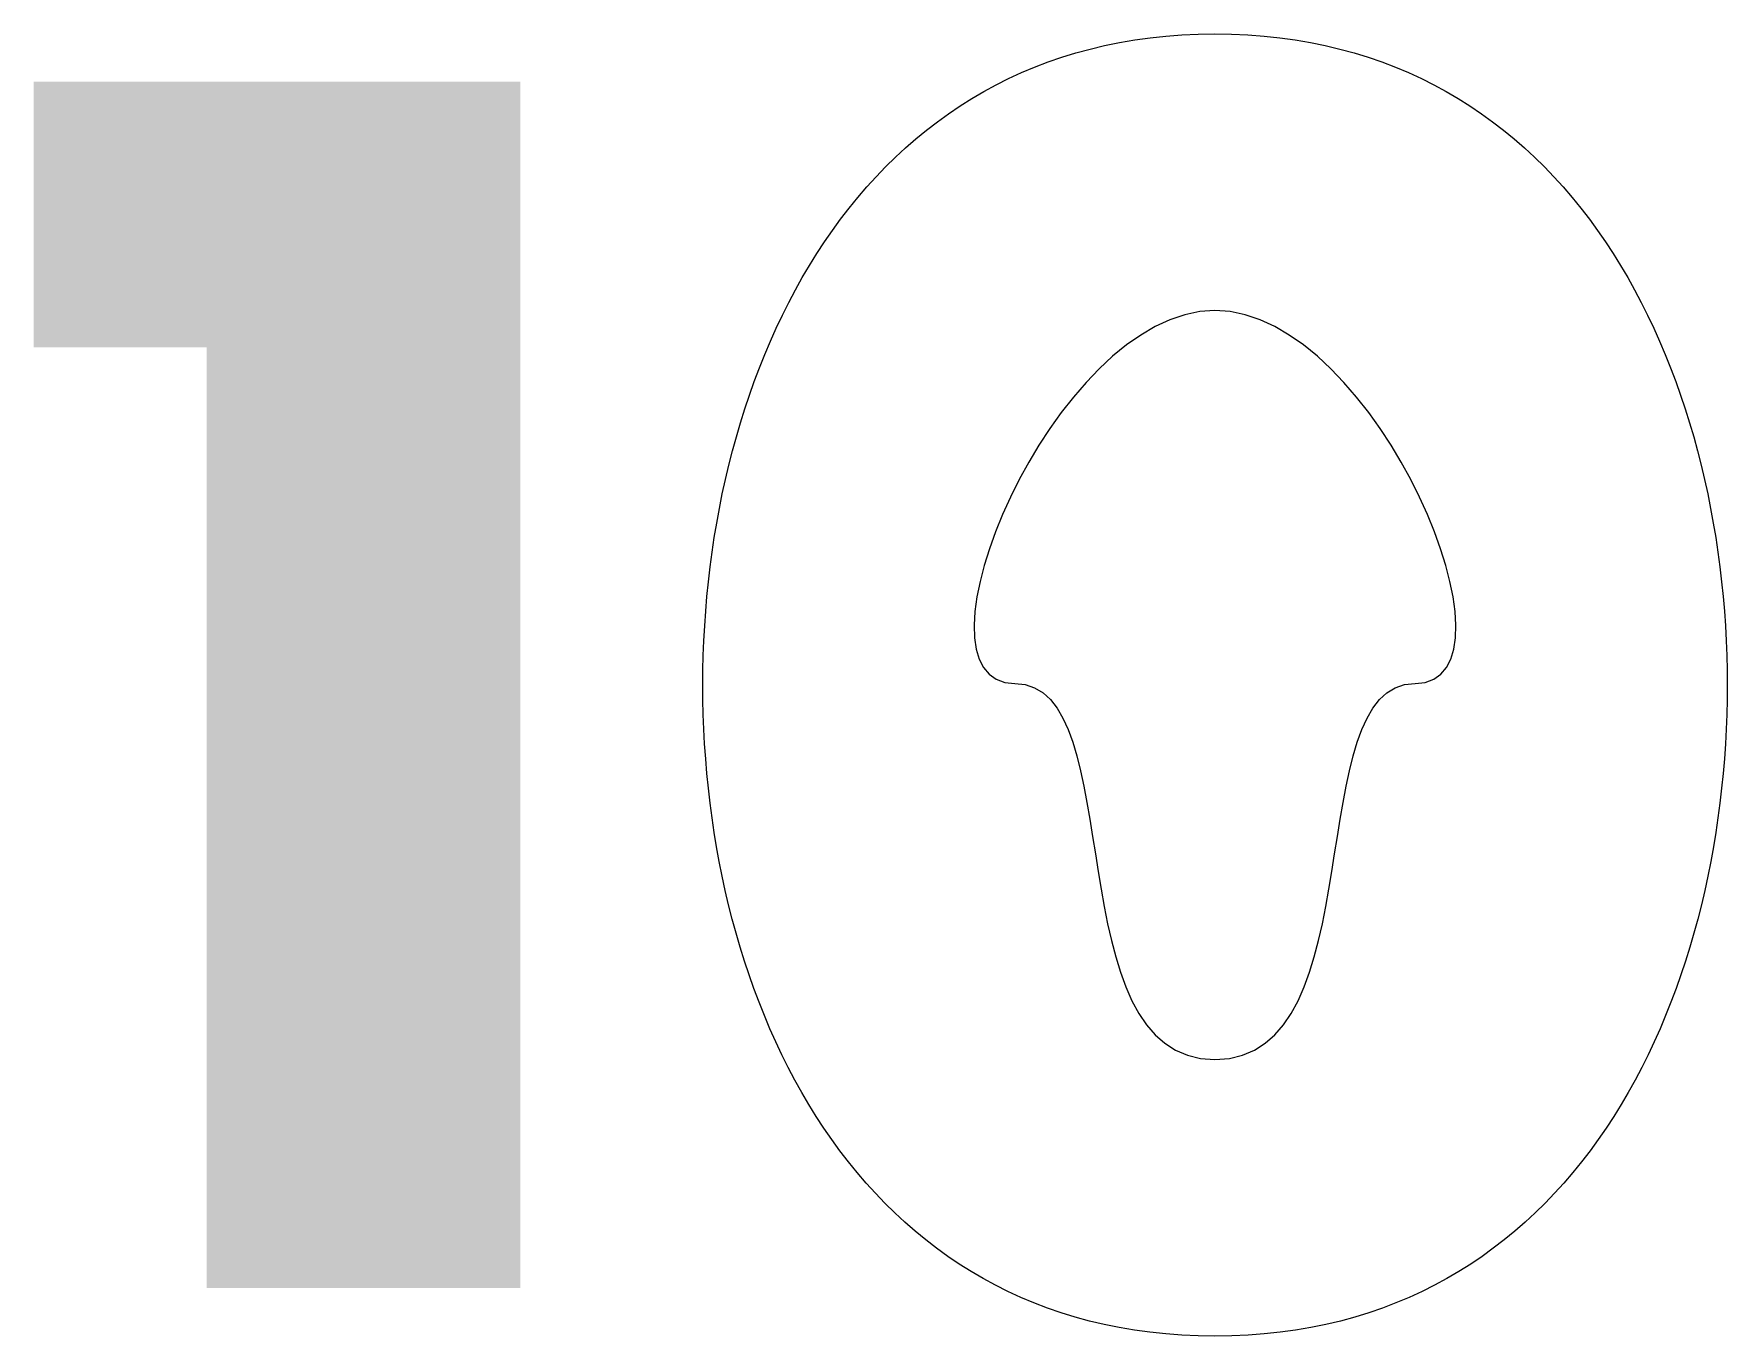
# Model space of a CAD drawing. Header units: metres. Extents: x -27.1 to 47.9, y -10.7 to 6.6.
# Drawn here: x 39.3487 to 39.5384, y 4.2972 to 4.4432 of the extents above; entities that cross this region are included whole.
import ezdxf

# ---------------------------------------------------------------- set-up
doc = ezdxf.new("R2010")
doc.units = ezdxf.units.M
doc.header["$MEASUREMENT"] = 0
doc.layers.add('PDF_Working_Num_Penna__7_Num_Penna__7_Num_Penna__7_Num_Penna__7_Num_Penna__7_Num_Penna__7', color=7, linetype='Continuous', lineweight=18)

msp = doc.modelspace()

# ---------------------------------------------------------------- hatches: boundary and pattern name
at = {"layer": 'PDF_Working_Num_Penna__7_Num_Penna__7_Num_Penna__7_Num_Penna__7_Num_Penna__7_Num_Penna__7', "linetype": 'Continuous', "lineweight": 18}
msp.add_hatch(color=7, dxfattribs=at).paths.add_polyline_path([(39.36808, 4.40803), (39.36808, 4.30261), (39.40323, 4.30261), (39.40323, 4.43779), (39.34871, 4.43779), (39.34871, 4.40803)])

# ---------------------------------------------------------------- linework, layer by layer
at = {"layer": 'PDF_Working_Num_Penna__7_Num_Penna__7_Num_Penna__7_Num_Penna__7_Num_Penna__7_Num_Penna__7', "color": 7, "linetype": 'Continuous', "lineweight": 18}
for points in [[(39.42366, 4.3702), (39.42366, 4.40534), (39.44088, 4.44316), (39.48103, 4.44316)], [(39.48103, 4.44316), (39.52119, 4.44316), (39.53841, 4.40534), (39.53841, 4.3702)], [(39.48103, 4.41216), (39.46292, 4.41216), (39.44553, 4.37037), (39.45862, 4.37037)], [(39.50344, 4.37037), (39.51654, 4.37037), (39.49915, 4.41216), (39.48103, 4.41216)], [(39.48103, 4.29723), (39.44069, 4.29723), (39.42366, 4.33506), (39.42366, 4.3702)], [(39.45862, 4.37037), (39.47171, 4.37037), (39.46292, 4.32824), (39.48103, 4.32824)], [(39.48103, 4.32824), (39.49915, 4.32824), (39.49036, 4.37037), (39.50344, 4.37037)], [(39.53841, 4.3702), (39.53841, 4.33506), (39.52137, 4.29723), (39.48103, 4.29723)]]:
    msp.add_open_spline(points, degree=3, dxfattribs=at)

doc.saveas('drawing.dxf')
